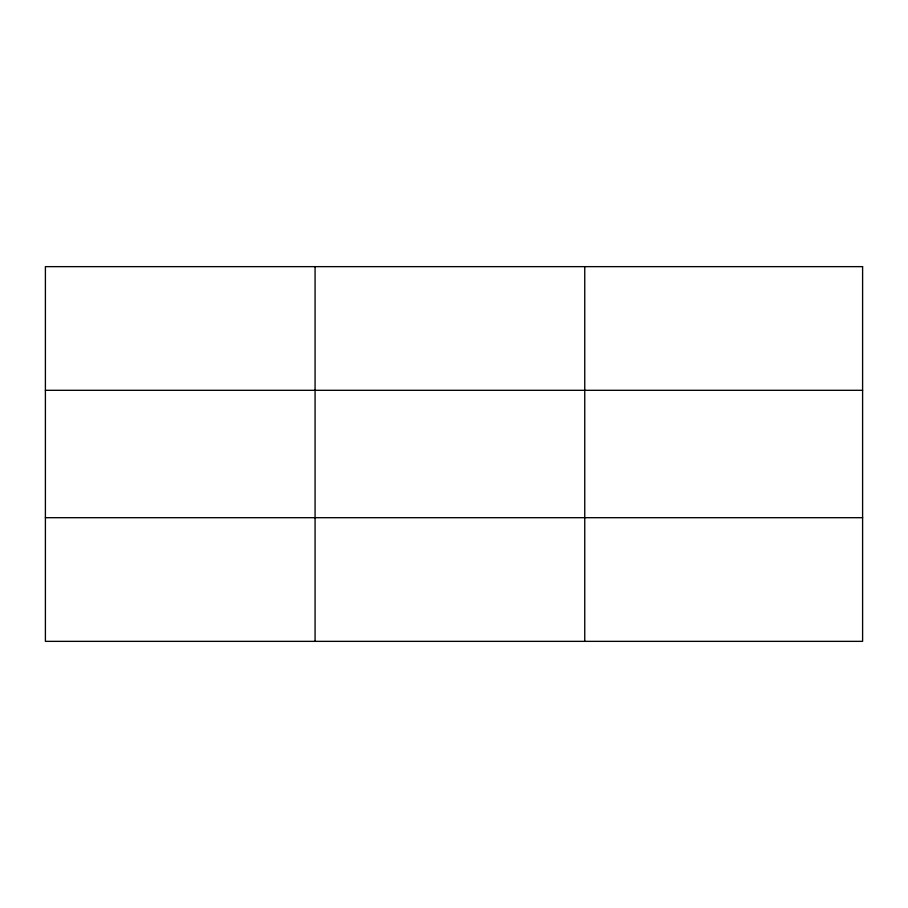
<?xml version="1.0" encoding="UTF-8"?>
<svg xmlns="http://www.w3.org/2000/svg" width="908" height="908" viewBox="0 0 908 908"><rect width="100%" height="100%" fill="white"/><g stroke="black" fill="none" stroke-linecap="round" stroke-linejoin="round"><path stroke-width="1.36" d="M315.076 266.646L315.076 641.354M584.752 266.646L584.752 641.354M45.4 390.304L862.6 390.304M45.4 517.696L862.6 517.696M862.6 266.646L862.6 641.354L45.4 641.354L45.4 266.646L862.6 266.646"/></g></svg>
